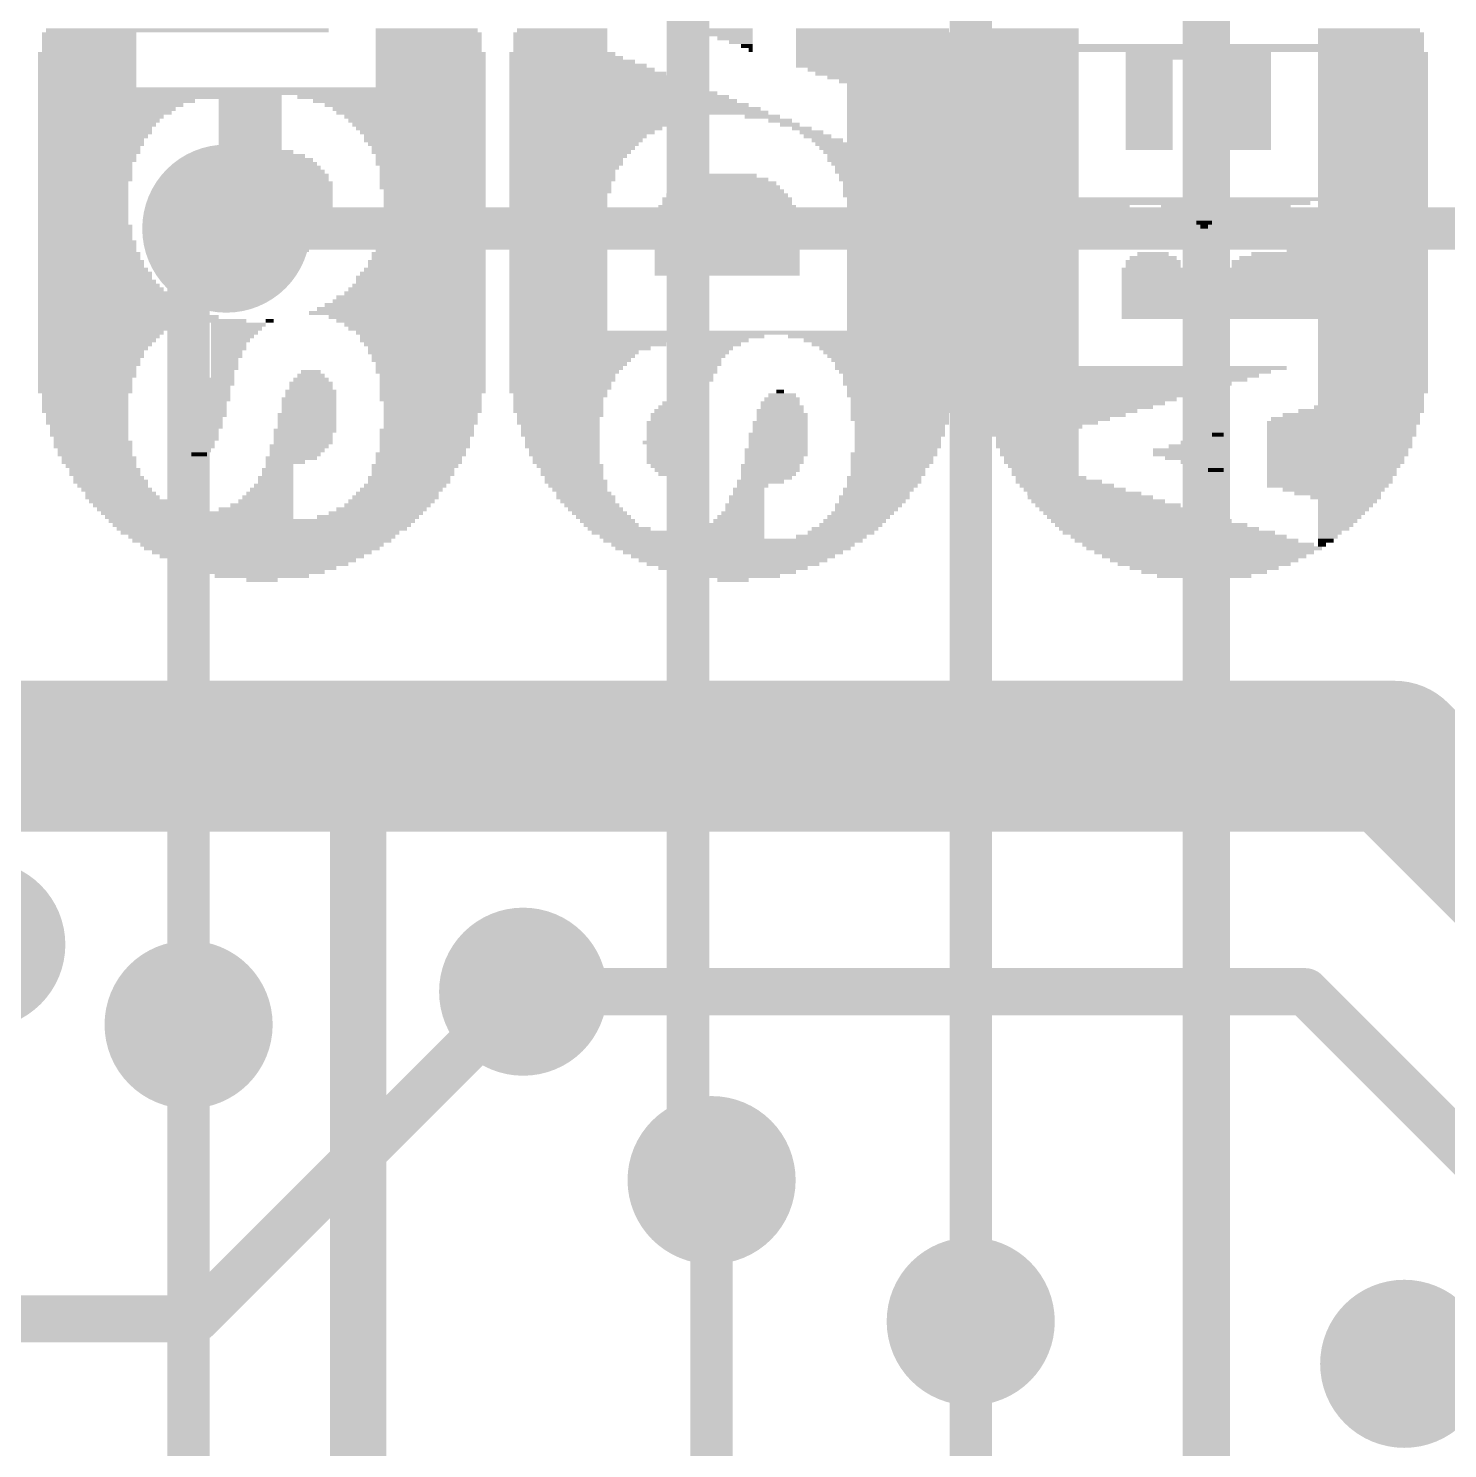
# Model space of a CAD drawing. Extents: x -17.8 to 79, y -18.3 to 67.8.
# Drawn here: x 17.53 to 25.18, y 39.57 to 47.23 of the extents above; entities that cross this region are included whole.
import ezdxf

# ---------------------------------------------------------------- set-up
doc = ezdxf.new("R2010")
doc.units = 0
for name, color, linetype in [('1', 12, 'CONTINUOUS'), ('16', 5, 'CONTINUOUS'), ('18', 3, 'CONTINUOUS'), ('200', 4, 'CONTINUOUS')]:
    doc.layers.add(name, color=color, linetype=linetype)

# ---------------------------------------------------------------- blocks, each defined once
blk = doc.blocks.new('RECT')
blk.add_solid([(-0.5, -0.5), (0.5, -0.5), (-0.5, 0.5), (0.5, 0.5)])
blk = doc.blocks.new('ROUNDV')
at = {"const_width": 0.5}
blk.add_lwpolyline([(0, -0.25, 1), (0, 0.25, 1), (0, -0.25)], format="xyb", dxfattribs=at)

msp = doc.modelspace()

# ---------------------------------------------------------------- linework, layer by layer
at = {"layer": '1'}
for points, const_width in [([(23.876, 39.116), (23.876, 50.8)], 0.254), ([(22.606, 40.259), (22.606, 48.006)], 0.2286), ([(21.082, 41.148), (21.082, 47.498)], 0.2286), ([(18.3896, 45.9486), (18.5928, 46.1518)], 0.2286), ([(18.3896, 41.8592), (18.3896, 45.9486)], 0.2286), ([(20.193, 42.037), (18.429, 40.273)], 0.254), ([(21.209, 41.021), (21.082, 41.148)], 0.2286), ([(18.429, 40.273), (13.053, 40.273)], 0.254)]:
    msp.add_lwpolyline(points, dxfattribs=dict(at, const_width=const_width))
for points, const_width in [([(18.6332, 46.1114, 1), (18.5524, 46.1922)], 0.1143), ([(18.4468, 45.9486, 1), (18.3325, 45.9486)], 0.1143), ([(18.3492, 45.989, 1), (18.43, 45.9082)], 0.1143), ([(20.2379, 41.9921, 1), (20.1481, 42.0819)], 0.127), ([(18.3325, 41.8592, 1), (18.4468, 41.8592)], 0.1143), ([(21.1224, 41.1884, 1), (21.0416, 41.1076)], 0.1143), ([(21.0249, 41.148, 1), (21.1392, 41.148)], 0.1143), ([(21.1686, 40.9806, 1), (21.2494, 41.0614)], 0.1143), ([(18.3841, 40.3179, 1), (18.4739, 40.2281)], 0.127), ([(18.429, 40.2095, 1), (18.429, 40.3365)], 0.127), ([(22.5489, 40.259, 1), (22.6632, 40.259)], 0.1143)]:
    msp.add_lwpolyline(points, format="xyb", dxfattribs=dict(at, const_width=const_width))
at = {"layer": '16'}
for points, const_width in [([(18.5928, 46.209, 1), (18.5928, 46.0947)], 0.1143), ([(17.272, 43.1038, 1), (17.272, 43.5102)], 0.4064), ([(19.558, 43.5102, 1), (19.558, 43.1038)], 0.4064), ([(19.558, 43.1038, 1), (19.558, 43.5102)], 0.4064), ([(25.0357, 43.4507, 1), (24.7483, 43.1633)], 0.4064), ([(24.892, 43.1038, 1), (24.892, 43.5102)], 0.4064), ([(19.6119, 43.2531, 1), (19.5041, 43.3609)], 0.1524), ([(19.3802, 43.053, 1), (19.2278, 43.053)], 0.1524), ([(19.2501, 43.1069, 1), (19.3579, 42.9991)], 0.1524), ([(20.193, 42.1005, 1), (20.193, 41.9735)], 0.127), ([(24.4543, 42.0819, 1), (24.3645, 41.9921)], 0.127), ([(24.4094, 41.9735, 1), (24.4094, 42.1005)], 0.127), ([(18.4468, 41.8592, 1), (18.3325, 41.8592)], 0.1143), ([(21.2661, 41.021, 1), (21.1518, 41.021)], 0.1143), ([(22.6632, 40.259, 1), (22.5489, 40.259)], 0.1143)]:
    msp.add_lwpolyline(points, format="xyb", dxfattribs=dict(at, const_width=const_width))
for points, const_width in [([(18.5928, 46.1518), (26.6192, 46.1518)], 0.2286), ([(17.272, 43.307), (14.351, 43.307)], 0.8128), ([(19.558, 43.307), (17.272, 43.307)], 0.8128), ([(24.892, 43.307), (19.558, 43.307)], 0.8128), ([(30.734, 37.465), (24.892, 43.307)], 0.8128), ([(19.304, 43.053), (19.558, 43.307)], 0.3048), ([(19.304, 35.433), (19.304, 43.053)], 0.3048), ([(24.4094, 42.037), (20.193, 42.037)], 0.254), ([(26.2636, 40.1828), (24.4094, 42.037)], 0.254), ([(18.3896, 36.068), (18.3896, 41.8592)], 0.2286), ([(21.209, 33.147), (21.209, 41.021)], 0.2286), ([(22.606, 34.036), (22.606, 40.259)], 0.2286)]:
    msp.add_lwpolyline(points, dxfattribs=dict(at, const_width=const_width))

# ---------------------------------------------------------------- block references
at = {"layer": '18', "xscale": 0.9064, "yscale": 0.9064}
for p in [(18.5928, 46.1518), (18.5928, 46.1518), (17.272, 42.291), (17.272, 42.291), (20.193, 42.037), (20.193, 42.037), (18.3896, 41.8592), (18.3896, 41.8592), (21.209, 41.021), (21.209, 41.021), (22.606, 40.259), (22.606, 40.259), (24.9428, 40.0304), (24.9428, 40.0304)]:
    msp.add_blockref('ROUNDV', p, dxfattribs=at)
at = {"layer": '200', "yscale": 0.0212}
for p, xscale in [((17.8534, 47.1998), 0.508), ((17.8534, 47.1786), 0.508), ((18.3825, 47.2209), 1.5239), ((19.6736, 47.2209), 0.5503), ((19.6842, 47.1998), 0.5715), ((19.6842, 47.1786), 0.5715), ((20.3933, 47.1998), 0.508), ((20.3933, 47.1786), 0.508), ((20.4039, 47.2209), 0.4868), ((21.2717, 47.2209), 0.3175), ((21.3034, 47.1998), 0.254), ((21.3351, 47.1786), 0.1905), ((22.0865, 47.1998), 0.8466), ((22.0865, 47.1786), 0.8466), ((22.076, 47.2209), 0.8255), ((22.9332, 47.1998), 0.508), ((22.9332, 47.1786), 0.508), ((22.9437, 47.2209), 0.4868), ((24.7534, 47.2209), 0.5503), ((24.764, 47.1998), 0.5715), ((24.764, 47.1786), 0.5715), ((17.8428, 47.0939), 0.5291), ((17.8534, 47.1574), 0.508), ((17.8534, 47.1363), 0.508), ((17.8534, 47.1151), 0.508), ((19.6842, 47.1574), 0.5715), ((19.6842, 47.1363), 0.5715), ((19.6842, 47.1151), 0.5715), ((19.6948, 47.0939), 0.5926), ((20.4038, 47.0939), 0.5715), ((20.3933, 47.1574), 0.508), ((20.3933, 47.1363), 0.508), ((20.3933, 47.1151), 0.508), ((21.3669, 47.1574), 0.127), ((21.3986, 47.1363), 0.0635), ((21.4198, 47.1151), 0.0212), ((22.0865, 47.1574), 0.8466), ((22.0865, 47.1363), 0.8466), ((22.0865, 47.1151), 0.8466), ((22.0971, 47.0939), 0.8678), ((22.9226, 47.0939), 0.5291), ((22.9332, 47.1574), 0.508), ((23.8645, 47.1363), 2.3706), ((23.8645, 47.1151), 2.3706), ((23.8327, 47.0939), 0.7831), ((24.764, 47.1574), 0.5715), ((24.7746, 47.0939), 0.5926), ((17.8428, 47.0728), 0.5291), ((17.8428, 47.0516), 0.5291), ((17.8428, 47.0305), 0.5291), ((19.6948, 47.0728), 0.5926), ((19.6948, 47.0516), 0.5926), ((19.6948, 47.0305), 0.5926), ((20.425, 47.0728), 0.6138), ((20.4568, 47.0516), 0.6773), ((20.4885, 47.0305), 0.7408), ((22.0971, 47.0728), 0.8678), ((22.0971, 47.0516), 0.8678), ((22.0971, 47.0305), 0.8678), ((22.9226, 47.0728), 0.5291), ((22.9226, 47.0516), 0.5291), ((22.9226, 47.0305), 0.5291), ((23.5681, 47.0516), 0.254), ((23.5681, 47.0305), 0.254), ((23.8327, 47.0728), 0.7831), ((24.0761, 47.0516), 0.2963), ((24.0761, 47.0305), 0.2963), ((24.7746, 47.0728), 0.5926), ((24.7746, 47.0516), 0.5926), ((24.7746, 47.0305), 0.5926), ((17.8428, 47.0093), 0.5291), ((17.8428, 46.9881), 0.5291), ((17.8428, 46.967), 0.5291), ((17.8428, 46.9458), 0.5291), ((19.6948, 47.0093), 0.5926), ((19.6948, 46.9881), 0.5926), ((19.6948, 46.967), 0.5926), ((19.6948, 46.9458), 0.5926), ((20.5097, 47.0093), 0.7831), ((20.5414, 46.9881), 0.8466), ((20.5626, 46.967), 0.889), ((20.5943, 46.9458), 0.9525), ((22.1289, 47.0093), 0.8043), ((22.15, 46.9881), 0.762), ((22.1818, 46.967), 0.6985), ((22.2135, 46.9458), 0.635), ((22.9226, 47.0093), 0.5291), ((22.9226, 46.9881), 0.5291), ((22.9226, 46.967), 0.5291), ((22.9226, 46.9458), 0.5291), ((23.5681, 47.0093), 0.254), ((23.5681, 46.9881), 0.254), ((23.5681, 46.967), 0.254), ((23.5681, 46.9458), 0.254), ((24.0761, 47.0093), 0.2963), ((24.0761, 46.9881), 0.2963), ((24.0761, 46.967), 0.2963), ((24.0761, 46.9458), 0.2963), ((24.7746, 47.0093), 0.5926), ((24.7746, 46.9881), 0.5926), ((24.7746, 46.967), 0.5926), ((24.7746, 46.9458), 0.5926), ((17.8428, 46.9246), 0.5291), ((18.7847, 46.9035), 2.4129), ((18.7847, 46.8823), 2.4129), ((18.2344, 46.8611), 1.3123), ((19.4831, 46.8611), 1.016), ((19.6948, 46.9246), 0.5926), ((20.6261, 46.9246), 1.016), ((20.6473, 46.9035), 1.0583), ((20.679, 46.8823), 1.1218), ((20.7108, 46.8611), 1.1853), ((22.2347, 46.9246), 0.5926), ((22.2347, 46.9035), 0.5926), ((22.2347, 46.8823), 0.5926), ((22.2347, 46.8611), 0.5926), ((22.9226, 46.9246), 0.5291), ((22.9226, 46.9035), 0.5291), ((22.9226, 46.8823), 0.5291), ((22.9226, 46.8611), 0.5291), ((23.5681, 46.9246), 0.254), ((23.5681, 46.9035), 0.254), ((23.5681, 46.8823), 0.254), ((23.5681, 46.8611), 0.254), ((24.0761, 46.9246), 0.2963), ((24.0761, 46.9035), 0.2963), ((24.0761, 46.8823), 0.2963), ((24.0761, 46.8611), 0.2963), ((24.7746, 46.9246), 0.5926), ((24.7746, 46.9035), 0.5926), ((24.7746, 46.8823), 0.5926), ((24.7746, 46.8611), 0.5926), ((18.0015, 46.84), 0.8466), ((17.9486, 46.7976), 0.7408), ((17.9698, 46.8188), 0.7831), ((18.7212, 46.84), 0.3387), ((18.7212, 46.8188), 0.3387), ((18.7212, 46.7976), 0.3387), ((19.5255, 46.84), 0.9313), ((19.5572, 46.8188), 0.8678), ((19.5784, 46.7976), 0.8255), ((20.7319, 46.84), 1.2276), ((20.7637, 46.8188), 1.2911), ((20.7954, 46.7976), 1.3546), ((22.2347, 46.84), 0.5926), ((22.2347, 46.8188), 0.5926), ((22.2347, 46.7976), 0.5926), ((22.9226, 46.84), 0.5291), ((22.9226, 46.8188), 0.5291), ((22.9226, 46.7976), 0.5291), ((23.5681, 46.84), 0.254), ((23.5681, 46.8188), 0.254), ((23.5681, 46.7976), 0.254), ((24.0761, 46.84), 0.2963), ((24.0761, 46.8188), 0.2963), ((24.0761, 46.7976), 0.2963), ((24.7746, 46.84), 0.5926), ((24.7746, 46.8188), 0.5926), ((24.7746, 46.7976), 0.5926), ((17.938, 46.7765), 0.7196), ((17.9169, 46.7553), 0.6773), ((17.8957, 46.713), 0.635), ((17.9063, 46.7341), 0.6561), ((18.7212, 46.7765), 0.3387), ((18.7212, 46.7553), 0.3387), ((18.7212, 46.7341), 0.3387), ((18.7212, 46.713), 0.3387), ((19.589, 46.7765), 0.8043), ((19.6101, 46.7553), 0.762), ((19.6207, 46.7341), 0.7408), ((19.6313, 46.713), 0.7196), ((20.8166, 46.7765), 1.3969), ((20.6473, 46.7553), 1.0583), ((20.5838, 46.7341), 0.9313), ((20.552, 46.713), 0.8678), ((21.4833, 46.7553), 0.1905), ((21.5786, 46.7341), 0.127), ((21.6315, 46.713), 0.1058), ((22.2347, 46.7765), 0.5926), ((22.2347, 46.7553), 0.5926), ((22.2347, 46.7341), 0.5926), ((22.2347, 46.713), 0.5926), ((22.9226, 46.7765), 0.5291), ((22.9226, 46.7553), 0.5291), ((22.9226, 46.7341), 0.5291), ((22.9226, 46.713), 0.5291), ((23.5681, 46.7765), 0.254), ((23.5681, 46.7553), 0.254), ((23.5681, 46.7341), 0.254), ((23.5681, 46.713), 0.254), ((24.0761, 46.7765), 0.2963), ((24.0761, 46.7553), 0.2963), ((24.0761, 46.7341), 0.2963), ((24.0761, 46.713), 0.2963), ((24.7746, 46.7765), 0.5926), ((24.7746, 46.7553), 0.5926), ((24.7746, 46.7341), 0.5926), ((24.7746, 46.713), 0.5926), ((17.8851, 46.6918), 0.6138), ((17.8851, 46.6706), 0.6138), ((17.8745, 46.6495), 0.5926), ((18.7212, 46.6918), 0.3387), ((18.7212, 46.6706), 0.3387), ((18.7212, 46.6495), 0.3387), ((19.6419, 46.6918), 0.6985), ((19.6525, 46.6706), 0.6773), ((19.663, 46.6495), 0.6561), ((20.5308, 46.6918), 0.8255), ((20.5097, 46.6706), 0.7831), ((20.4885, 46.6495), 0.7408), ((21.695, 46.6918), 0.1058), ((21.7479, 46.6706), 0.127), ((21.7796, 46.6495), 0.1482), ((22.2347, 46.6918), 0.5926), ((22.2347, 46.6706), 0.5926), ((22.2347, 46.6495), 0.5926), ((22.9226, 46.6918), 0.5291), ((22.9226, 46.6706), 0.5291), ((22.9226, 46.6495), 0.5291), ((23.5681, 46.6918), 0.254), ((23.5681, 46.6706), 0.254), ((23.5681, 46.6495), 0.254), ((24.0761, 46.6918), 0.2963), ((24.0761, 46.6706), 0.2963), ((24.0761, 46.6495), 0.2963), ((24.7746, 46.6918), 0.5926), ((24.7746, 46.6706), 0.5926), ((24.7746, 46.6495), 0.5926), ((17.864, 46.6283), 0.5715), ((17.864, 46.6071), 0.5715), ((17.8534, 46.586), 0.5503), ((17.8534, 46.5648), 0.5503), ((18.7212, 46.6283), 0.3387), ((18.7212, 46.6071), 0.3387), ((18.7212, 46.586), 0.3387), ((18.7529, 46.5648), 0.4021), ((19.663, 46.6283), 0.6561), ((19.6736, 46.6071), 0.635), ((19.6842, 46.586), 0.6138), ((19.6842, 46.5648), 0.6138), ((20.4779, 46.6283), 0.7196), ((20.4673, 46.6071), 0.6985), ((20.4568, 46.586), 0.6773), ((20.4462, 46.5648), 0.6561), ((21.8325, 46.6283), 0.1693), ((22.15, 46.6071), 0.762), ((22.1606, 46.586), 0.7408), ((22.1712, 46.5648), 0.7196), ((22.2347, 46.6283), 0.5926), ((22.9226, 46.6283), 0.5291), ((22.9226, 46.6071), 0.5291), ((22.9226, 46.586), 0.5291), ((22.9226, 46.5648), 0.5291), ((23.5681, 46.6283), 0.254), ((23.5681, 46.6071), 0.254), ((23.5681, 46.586), 0.254), ((24.0761, 46.6283), 0.2963), ((24.0761, 46.6071), 0.2963), ((24.0761, 46.586), 0.2963), ((24.7746, 46.6283), 0.5926), ((24.7746, 46.6071), 0.5926), ((24.7746, 46.586), 0.5926), ((24.7746, 46.5648), 0.5926), ((17.8322, 46.5013), 0.508), ((17.8322, 46.4801), 0.508), ((17.8428, 46.5436), 0.5291), ((17.8428, 46.5225), 0.5291), ((18.7529, 46.4801), 0.6985), ((18.7529, 46.5013), 0.6561), ((18.7529, 46.5225), 0.6138), ((18.7529, 46.5436), 0.5291), ((19.6948, 46.5436), 0.5926), ((19.6948, 46.5225), 0.5926), ((19.6948, 46.5013), 0.5926), ((19.7054, 46.4801), 0.5715), ((20.4356, 46.5436), 0.635), ((20.425, 46.5225), 0.6138), ((20.425, 46.5013), 0.6138), ((20.4144, 46.4801), 0.5926), ((22.1818, 46.5436), 0.6985), ((22.1818, 46.5225), 0.6985), ((22.1924, 46.5013), 0.6773), ((22.2029, 46.4801), 0.6561), ((22.9226, 46.5436), 0.5291), ((22.9226, 46.5225), 0.5291), ((22.9226, 46.5013), 0.5291), ((22.9226, 46.4801), 0.5291), ((24.7746, 46.5436), 0.5926), ((24.7746, 46.5225), 0.5926), ((24.7746, 46.5013), 0.5926), ((24.7746, 46.4801), 0.5926), ((17.8322, 46.459), 0.508), ((17.8322, 46.4378), 0.508), ((17.8322, 46.4166), 0.508), ((18.7529, 46.4378), 0.7831), ((18.7529, 46.4166), 0.7831), ((18.7529, 46.459), 0.7408), ((19.7054, 46.459), 0.5715), ((19.7054, 46.4378), 0.5715), ((19.7054, 46.4166), 0.5715), ((20.4038, 46.459), 0.5715), ((20.4038, 46.4378), 0.5715), ((20.4038, 46.4166), 0.5715), ((21.3034, 46.4166), 0.4233), ((21.3034, 46.4378), 0.2963), ((22.2029, 46.459), 0.6561), ((22.2135, 46.4378), 0.635), ((22.2135, 46.4166), 0.635), ((22.9226, 46.459), 0.5291), ((22.9226, 46.4378), 0.5291), ((22.9226, 46.4166), 0.5291), ((24.7746, 46.459), 0.5926), ((24.7746, 46.4378), 0.5926), ((24.7746, 46.4166), 0.5926), ((17.8216, 46.3955), 0.4868), ((17.8216, 46.3743), 0.4868), ((17.8216, 46.3531), 0.4868), ((17.8216, 46.332), 0.4868), ((18.7423, 46.332), 0.8466), ((18.7529, 46.3955), 0.8255), ((18.7529, 46.3743), 0.8255), ((18.7529, 46.3531), 0.8255), ((19.7054, 46.3955), 0.5715), ((19.7054, 46.3743), 0.5715), ((19.716, 46.3531), 0.5503), ((19.716, 46.332), 0.5503), ((20.3933, 46.3955), 0.5503), ((20.3933, 46.3743), 0.5503), ((20.3933, 46.3531), 0.5503), ((20.3827, 46.332), 0.5292), ((21.2928, 46.332), 0.6561), ((21.2928, 46.3531), 0.6138), ((21.2928, 46.3743), 0.5715), ((21.3034, 46.3955), 0.508), ((22.2241, 46.3955), 0.6138), ((22.2241, 46.3743), 0.6138), ((22.2241, 46.3531), 0.6138), ((22.2241, 46.332), 0.6138), ((22.9226, 46.3955), 0.5291), ((22.9226, 46.3743), 0.5291), ((22.9226, 46.3531), 0.5291), ((22.9226, 46.332), 0.5291), ((24.7746, 46.3955), 0.5926), ((24.7746, 46.3743), 0.5926), ((24.7746, 46.3531), 0.5926), ((24.7746, 46.332), 0.5926), ((17.8216, 46.3108), 0.4868), ((17.8216, 46.2896), 0.4868), ((17.8216, 46.2685), 0.4868), ((17.8216, 46.2473), 0.4868), ((18.7423, 46.3108), 0.8466), ((18.7423, 46.2896), 0.8466), ((18.7423, 46.2685), 0.8466), ((18.7529, 46.2473), 0.8255), ((19.716, 46.3108), 0.5503), ((19.716, 46.2896), 0.5503), ((19.716, 46.2685), 0.5503), ((19.716, 46.2473), 0.5503), ((20.3827, 46.3108), 0.5292), ((20.3827, 46.2896), 0.5292), ((20.3827, 46.2685), 0.5292), ((20.3827, 46.2473), 0.5292), ((21.2928, 46.2685), 0.7408), ((21.2928, 46.2473), 0.7408), ((21.2928, 46.3108), 0.6985), ((21.2928, 46.2896), 0.6985), ((22.2347, 46.3108), 0.5926), ((22.2347, 46.2896), 0.5926), ((22.2347, 46.2685), 0.5926), ((22.2347, 46.2473), 0.5926), ((23.8645, 46.3108), 2.4129), ((23.547, 46.2896), 1.7779), ((23.0602, 46.2685), 0.8043), ((23.0178, 46.2473), 0.7196), ((23.9809, 46.2685), 0.6985), ((23.8856, 46.2473), 0.3387), ((24.7746, 46.2896), 0.5926), ((24.7746, 46.2685), 0.5926), ((24.7746, 46.2473), 0.5926), ((17.8216, 46.2262), 0.4868), ((17.8216, 46.205), 0.4868), ((17.8216, 46.1838), 0.4868), ((18.7529, 46.2262), 0.8255), ((18.7529, 46.205), 0.8255), ((18.7529, 46.1838), 0.8255), ((19.7054, 46.205), 0.5715), ((19.7054, 46.1838), 0.5715), ((19.716, 46.2262), 0.5503), ((20.3827, 46.2262), 0.5292), ((20.3827, 46.205), 0.5292), ((20.3827, 46.1838), 0.5292), ((21.2928, 46.205), 0.7831), ((21.2928, 46.1838), 0.7831), ((21.2928, 46.2262), 0.7408), ((22.2347, 46.2262), 0.5926), ((22.2347, 46.205), 0.5926), ((22.2347, 46.1838), 0.5926), ((22.9967, 46.2262), 0.6773), ((22.9755, 46.205), 0.635), ((22.9649, 46.1838), 0.6138), ((23.8645, 46.2262), 0.2117), ((23.8645, 46.205), 0.127), ((23.8645, 46.1838), 0.0847), ((24.7746, 46.2262), 0.5926), ((24.7746, 46.205), 0.5926), ((24.7746, 46.1838), 0.5926), ((17.8322, 46.1627), 0.508), ((17.8322, 46.1415), 0.508), ((17.8322, 46.1203), 0.508), ((17.8322, 46.0992), 0.508), ((18.7529, 46.1627), 0.7831), ((18.7529, 46.1415), 0.7831), ((18.7529, 46.1203), 0.7408), ((18.7423, 46.0992), 0.7196), ((19.7054, 46.1627), 0.5715), ((19.7054, 46.1415), 0.5715), ((19.7054, 46.1203), 0.5715), ((19.7054, 46.0992), 0.5715), ((20.3827, 46.1627), 0.5292), ((20.3827, 46.1415), 0.5292), ((20.3827, 46.1203), 0.5292), ((20.3827, 46.0992), 0.5292), ((21.2928, 46.1627), 0.7831), ((21.2928, 46.1415), 0.7831), ((21.2928, 46.1203), 0.7831), ((21.2928, 46.0992), 0.7831), ((22.2347, 46.1627), 0.5926), ((22.2347, 46.1415), 0.5926), ((22.2347, 46.1203), 0.5926), ((22.2347, 46.0992), 0.5926), ((22.9543, 46.1627), 0.5926), ((22.9438, 46.1415), 0.5715), ((22.9332, 46.1203), 0.5503), ((22.9332, 46.0992), 0.5503), ((23.8645, 46.1627), 0.0423), ((24.7746, 46.1627), 0.5926), ((24.7746, 46.1415), 0.5926), ((24.7746, 46.1203), 0.5926), ((24.7746, 46.0992), 0.5926), ((17.8428, 46.078), 0.5291), ((17.8428, 46.0568), 0.5291), ((17.8428, 46.0357), 0.5291), ((18.7423, 46.078), 0.6773), ((18.7423, 46.0568), 0.635), ((18.7529, 46.0357), 0.5715), ((19.6948, 46.078), 0.5926), ((19.6948, 46.0568), 0.5926), ((19.6948, 46.0357), 0.5926), ((20.3827, 46.078), 0.5292), ((20.3827, 46.0568), 0.5292), ((20.3827, 46.0357), 0.5292), ((21.2928, 46.078), 0.7831), ((21.2928, 46.0568), 0.7831), ((21.2928, 46.0357), 0.7831), ((22.2347, 46.078), 0.5926), ((22.2347, 46.0568), 0.5926), ((22.2347, 46.0357), 0.5926), ((22.9226, 46.078), 0.5291), ((22.9226, 46.0568), 0.5291), ((22.9226, 46.0357), 0.5291), ((24.6899, 46.0357), 0.762), ((24.7746, 46.078), 0.5926), ((24.7746, 46.0568), 0.5926), ((17.8534, 46.0145), 0.5503), ((17.8534, 45.9933), 0.5503), ((17.864, 45.9722), 0.5715), ((17.864, 45.951), 0.5715), ((18.7423, 46.0145), 0.508), ((18.7529, 45.9933), 0.4021), ((18.7529, 45.9722), 0.2752), ((19.6736, 45.9722), 0.635), ((19.6736, 45.951), 0.635), ((19.6842, 46.0145), 0.6138), ((19.6842, 45.9933), 0.6138), ((20.3827, 46.0145), 0.5292), ((20.3827, 45.9933), 0.5292), ((20.3827, 45.9722), 0.5292), ((20.3827, 45.951), 0.5292), ((21.2928, 46.0145), 0.7831), ((21.2928, 45.9933), 0.7831), ((21.2928, 45.9722), 0.7831), ((21.2928, 45.951), 0.7831), ((22.2347, 46.0145), 0.5926), ((22.2347, 45.9933), 0.5926), ((22.2347, 45.9722), 0.5926), ((22.2347, 45.951), 0.5926), ((22.9226, 46.0145), 0.5291), ((22.9226, 45.9933), 0.5291), ((22.9226, 45.9722), 0.5291), ((22.9226, 45.951), 0.5291), ((23.5893, 45.9722), 0.2963), ((23.5893, 45.951), 0.2963), ((23.5893, 45.9933), 0.254), ((23.5893, 46.0145), 0.1693), ((24.5418, 45.9722), 1.0583), ((24.5418, 45.951), 1.0583), ((24.5629, 45.9933), 1.016), ((24.5947, 46.0145), 0.9525), ((17.8745, 45.9298), 0.5926), ((17.8851, 45.9087), 0.6138), ((17.8851, 45.8875), 0.6138), ((17.8957, 45.8663), 0.635), ((19.6419, 45.8875), 0.6985), ((19.6419, 45.8663), 0.6985), ((19.6525, 45.9087), 0.6773), ((19.663, 45.9298), 0.6561), ((20.3827, 45.9298), 0.5292), ((20.3827, 45.9087), 0.5292), ((20.3827, 45.8875), 0.5292), ((20.3827, 45.8663), 0.5292), ((21.2928, 45.9298), 0.7831), ((21.2928, 45.9087), 0.7831), ((22.2347, 45.9298), 0.5926), ((22.2347, 45.9087), 0.5926), ((22.2347, 45.8875), 0.5926), ((22.2347, 45.8663), 0.5926), ((22.9226, 45.9298), 0.5291), ((22.9226, 45.9087), 0.5291), ((22.9226, 45.8875), 0.5291), ((22.9226, 45.8663), 0.5291), ((23.5893, 45.9298), 0.3387), ((23.5893, 45.9087), 0.3387), ((23.5893, 45.8875), 0.3387), ((23.5893, 45.8663), 0.3387), ((24.5312, 45.9298), 1.0795), ((24.5312, 45.9087), 1.0795), ((24.5312, 45.8875), 1.0795), ((24.5312, 45.8663), 1.0795), ((17.9169, 45.824), 0.6773), ((17.9275, 45.8028), 0.6985), ((17.9063, 45.8452), 0.6561), ((19.6101, 45.8028), 0.762), ((19.6207, 45.824), 0.7408), ((19.6313, 45.8452), 0.7196), ((20.3827, 45.8452), 0.5292), ((20.3827, 45.824), 0.5292), ((20.3827, 45.8028), 0.5292), ((22.2347, 45.8452), 0.5926), ((22.2347, 45.824), 0.5926), ((22.2347, 45.8028), 0.5926), ((22.9226, 45.8452), 0.5291), ((22.9226, 45.824), 0.5291), ((22.9226, 45.8028), 0.5291), ((23.5893, 45.8452), 0.3387), ((23.5893, 45.824), 0.3387), ((23.5893, 45.8028), 0.3387), ((24.5312, 45.8452), 1.0795), ((24.5312, 45.824), 1.0795), ((24.5312, 45.8028), 1.0795), ((17.9486, 45.7817), 0.7408), ((17.9592, 45.7605), 0.762), ((18.0015, 45.7182), 0.8466), ((17.9804, 45.7393), 0.8043), ((19.5361, 45.7182), 0.9101), ((19.5572, 45.7393), 0.8678), ((19.5784, 45.7605), 0.8255), ((19.589, 45.7817), 0.8043), ((20.3827, 45.7817), 0.5292), ((20.3827, 45.7605), 0.5292), ((20.3827, 45.7393), 0.5292), ((20.3827, 45.7182), 0.5292), ((22.2347, 45.7817), 0.5926), ((22.2347, 45.7605), 0.5926), ((22.2347, 45.7393), 0.5926), ((22.2347, 45.7182), 0.5926), ((22.9226, 45.7817), 0.5291), ((22.9226, 45.7605), 0.5291), ((22.9226, 45.7393), 0.5291), ((22.9226, 45.7182), 0.5291), ((23.5893, 45.7817), 0.3387), ((23.5893, 45.7605), 0.3387), ((23.5893, 45.7393), 0.3387), ((23.5893, 45.7182), 0.3387), ((24.5312, 45.7817), 1.0795), ((24.5312, 45.7605), 1.0795), ((24.5312, 45.7393), 1.0795), ((24.5312, 45.7182), 1.0795), ((18.0227, 45.697), 0.889), ((18.065, 45.6758), 0.9736), ((18.1391, 45.6547), 1.1218), ((17.9698, 45.6335), 0.7831), ((18.6577, 45.6335), 0.2963), ((18.827, 45.6547), 0.0423), ((19.5149, 45.697), 0.9525), ((19.5678, 45.6758), 0.8466), ((19.589, 45.6547), 0.8043), ((19.6101, 45.6335), 0.762), ((20.3827, 45.697), 0.5292), ((20.3827, 45.6758), 0.5292), ((20.3827, 45.6547), 0.5292), ((20.3827, 45.6335), 0.5292), ((22.2347, 45.697), 0.5926), ((22.2347, 45.6758), 0.5926), ((22.2347, 45.6547), 0.5926), ((22.2347, 45.6335), 0.5926), ((22.9226, 45.697), 0.5291), ((22.9226, 45.6758), 0.5291), ((22.9226, 45.6547), 0.5291), ((22.9226, 45.6335), 0.5291), ((23.5893, 45.697), 0.3387), ((23.5893, 45.6758), 0.3387), ((24.5312, 45.697), 1.0795), ((24.5312, 45.6758), 1.0795), ((24.7746, 45.6547), 0.5926), ((24.7746, 45.6335), 0.5926), ((17.938, 45.6123), 0.7196), ((17.9169, 45.5912), 0.6773), ((17.9063, 45.57), 0.6561), ((18.6471, 45.6123), 0.2752), ((18.6365, 45.5912), 0.254), ((18.6259, 45.57), 0.2328), ((19.6207, 45.6123), 0.7408), ((19.6419, 45.5912), 0.6985), ((19.6525, 45.57), 0.6773), ((20.3827, 45.6123), 0.5292), ((21.3246, 45.5912), 2.4129), ((20.806, 45.57), 1.3758), ((22.076, 45.57), 0.9101), ((22.2347, 45.6123), 0.5926), ((22.9226, 45.6123), 0.5291), ((22.9226, 45.5912), 0.5291), ((22.9226, 45.57), 0.5291), ((24.7746, 45.6123), 0.5926), ((24.7746, 45.5912), 0.5926), ((24.7746, 45.57), 0.5926), ((17.8957, 45.5488), 0.635), ((17.8851, 45.5277), 0.6138), ((17.8745, 45.5065), 0.5926), ((17.864, 45.4853), 0.5715), ((18.6153, 45.5488), 0.2117), ((18.6048, 45.5277), 0.1905), ((18.6048, 45.5065), 0.1905), ((18.5942, 45.4853), 0.1693), ((19.6525, 45.5488), 0.6773), ((19.663, 45.5277), 0.6561), ((19.6736, 45.5065), 0.635), ((19.6736, 45.4853), 0.635), ((20.7637, 45.5488), 1.2911), ((20.5414, 45.5277), 0.8466), ((20.4991, 45.5065), 0.762), ((20.4673, 45.4853), 0.6985), ((21.187, 45.5065), 0.2752), ((21.1764, 45.4853), 0.254), ((21.2082, 45.5277), 0.3175), ((22.1183, 45.5488), 0.8255), ((22.1394, 45.5277), 0.7831), ((22.1606, 45.5065), 0.7408), ((22.1712, 45.4853), 0.7196), ((22.9226, 45.5488), 0.5291), ((22.9226, 45.5277), 0.5291), ((22.9226, 45.5065), 0.5291), ((22.9226, 45.4853), 0.5291), ((24.7746, 45.5488), 0.5926), ((24.7746, 45.5277), 0.5926), ((24.7746, 45.5065), 0.5926), ((24.7746, 45.4853), 0.5926), ((17.864, 45.4642), 0.5715), ((17.8534, 45.443), 0.5503), ((17.8534, 45.4218), 0.5503), ((18.5836, 45.443), 0.1482), ((18.5836, 45.4218), 0.1482), ((18.5942, 45.4642), 0.1693), ((19.6842, 45.4642), 0.6138), ((19.6842, 45.443), 0.6138), ((19.6948, 45.4218), 0.5926), ((20.4568, 45.4642), 0.6773), ((20.4462, 45.443), 0.6561), ((20.4356, 45.4218), 0.635), ((21.1658, 45.4642), 0.2328), ((21.1552, 45.443), 0.2117), ((21.1552, 45.4218), 0.2117), ((22.1818, 45.4642), 0.6985), ((22.1924, 45.443), 0.6773), ((22.2029, 45.4218), 0.6561), ((22.9226, 45.4642), 0.5291), ((22.9226, 45.443), 0.5291), ((22.9226, 45.4218), 0.5291), ((24.7746, 45.4642), 0.5926), ((24.7746, 45.443), 0.5926), ((24.7746, 45.4218), 0.5926), ((17.8322, 45.3372), 0.508), ((17.8428, 45.4007), 0.5291), ((17.8428, 45.3795), 0.5291), ((17.8428, 45.3584), 0.5291), ((18.5307, 45.3372), 0.2117), ((18.5836, 45.4007), 0.1482), ((18.573, 45.3795), 0.127), ((18.573, 45.3584), 0.127), ((19.0492, 45.3372), 0.1905), ((19.0492, 45.3584), 0.1482), ((19.0492, 45.3795), 0.1058), ((19.6948, 45.4007), 0.5926), ((19.6948, 45.3795), 0.5926), ((19.7054, 45.3584), 0.5715), ((19.7054, 45.3372), 0.5715), ((20.425, 45.4007), 0.6138), ((20.4144, 45.3795), 0.5926), ((20.4038, 45.3584), 0.5715), ((20.4038, 45.3372), 0.5715), ((21.1447, 45.4007), 0.1905), ((21.1447, 45.3795), 0.1905), ((21.1341, 45.3584), 0.1693), ((21.1341, 45.3372), 0.1693), ((22.2029, 45.4007), 0.6561), ((22.2135, 45.3795), 0.635), ((22.2241, 45.3584), 0.6138), ((22.2241, 45.3372), 0.6138), ((23.4411, 45.3795), 1.5663), ((23.4835, 45.4007), 1.6509), ((23.4094, 45.3584), 1.5028), ((23.3777, 45.3372), 1.4393), ((24.7746, 45.4007), 0.5926), ((24.7746, 45.3795), 0.5926), ((24.7746, 45.3584), 0.5926), ((24.7746, 45.3372), 0.5926), ((17.8322, 45.316), 0.508), ((17.8322, 45.2949), 0.508), ((17.8322, 45.2737), 0.508), ((17.8322, 45.2525), 0.4656), ((18.4778, 45.2737), 0.2752), ((18.4778, 45.2525), 0.2752), ((18.4883, 45.2949), 0.254), ((18.5095, 45.316), 0.254), ((19.0492, 45.2737), 0.2752), ((19.0492, 45.2525), 0.2752), ((19.0492, 45.316), 0.2328), ((19.0492, 45.2949), 0.2328), ((19.7054, 45.316), 0.5715), ((19.7054, 45.2949), 0.5715), ((19.7054, 45.2737), 0.5715), ((19.6948, 45.2525), 0.5503), ((20.3933, 45.316), 0.5503), ((20.3933, 45.2949), 0.5503), ((20.3827, 45.2737), 0.5292), ((20.3933, 45.2525), 0.508), ((21.1235, 45.316), 0.1482), ((21.1235, 45.2949), 0.1482), ((21.1235, 45.2737), 0.1482), ((21.1129, 45.2525), 0.127), ((21.5891, 45.2525), 0.1482), ((21.5786, 45.2737), 0.0423), ((22.2241, 45.316), 0.6138), ((22.2241, 45.2525), 0.5715), ((22.2347, 45.2949), 0.5926), ((22.2347, 45.2737), 0.5926), ((23.3353, 45.316), 1.3546), ((23.3036, 45.2949), 1.2911), ((23.2612, 45.2737), 1.2064), ((23.2401, 45.2525), 1.1218), ((24.764, 45.2525), 0.5715), ((24.7746, 45.316), 0.5926), ((24.7746, 45.2949), 0.5926), ((24.7746, 45.2737), 0.5926), ((17.8322, 45.2314), 0.4656), ((17.8322, 45.2102), 0.4656), ((17.8322, 45.189), 0.4656), ((18.4672, 45.2314), 0.2963), ((18.4566, 45.2102), 0.2752), ((18.4566, 45.189), 0.2752), ((19.0387, 45.2314), 0.2963), ((19.0387, 45.2102), 0.2963), ((19.0387, 45.189), 0.2963), ((19.6948, 45.2314), 0.5503), ((19.7054, 45.2102), 0.5291), ((19.7054, 45.189), 0.5291), ((20.3827, 45.2314), 0.4868), ((20.3827, 45.2102), 0.4868), ((20.3827, 45.189), 0.4868), ((21.0494, 45.189), 0.254), ((21.06, 45.2102), 0.2328), ((21.0917, 45.2314), 0.1693), ((21.5891, 45.189), 0.2328), ((21.5786, 45.2102), 0.2117), ((21.5891, 45.2314), 0.1905), ((22.2347, 45.2314), 0.5503), ((22.2347, 45.2102), 0.5503), ((22.2347, 45.189), 0.5503), ((23.1977, 45.2314), 1.0371), ((23.1342, 45.189), 0.9101), ((23.166, 45.2102), 0.9736), ((24.7534, 45.189), 0.5926), ((24.764, 45.2314), 0.5715), ((24.764, 45.2102), 0.5715), ((17.8322, 45.1679), 0.4656), ((17.8428, 45.1467), 0.4445), ((17.8428, 45.1255), 0.4445), ((17.8428, 45.1044), 0.4445), ((18.4354, 45.1255), 0.2752), ((18.4354, 45.1044), 0.2752), ((18.4566, 45.1679), 0.2752), ((18.4566, 45.1467), 0.2752), ((19.0281, 45.1467), 0.3175), ((19.0281, 45.1255), 0.3175), ((19.0281, 45.1044), 0.3175), ((19.0387, 45.1679), 0.2963), ((19.6948, 45.1467), 0.508), ((19.6948, 45.1255), 0.508), ((19.6948, 45.1044), 0.508), ((19.7054, 45.1679), 0.5291), ((20.3827, 45.1679), 0.4868), ((20.3933, 45.1467), 0.4657), ((20.3827, 45.1255), 0.4445), ((20.3827, 45.1044), 0.4445), ((20.9965, 45.1044), 0.2752), ((21.0177, 45.1467), 0.2752), ((21.0177, 45.1255), 0.2752), ((21.0282, 45.1679), 0.254), ((21.5786, 45.1044), 0.2963), ((21.5891, 45.1467), 0.2752), ((21.5891, 45.1255), 0.2752), ((21.5786, 45.1679), 0.254), ((22.2347, 45.1679), 0.5503), ((22.2241, 45.1467), 0.5291), ((22.2241, 45.1255), 0.5291), ((22.2347, 45.1044), 0.508), ((23.0919, 45.1679), 0.8255), ((23.0707, 45.1467), 0.7408), ((23.0284, 45.1255), 0.6561), ((22.9967, 45.1044), 0.5926), ((24.6159, 45.1044), 0.8255), ((24.6264, 45.1255), 0.8043), ((24.6582, 45.1467), 0.7408), ((24.7111, 45.1679), 0.6773), ((17.8534, 45.0832), 0.4233), ((17.8534, 45.062), 0.4233), ((17.8534, 45.0409), 0.4233), ((18.446, 45.0832), 0.254), ((18.4354, 45.062), 0.2328), ((18.4354, 45.0409), 0.2328), ((19.0175, 45.062), 0.3387), ((19.0069, 45.0409), 0.3175), ((19.0281, 45.0832), 0.3175), ((19.6736, 45.062), 0.508), ((19.6736, 45.0409), 0.508), ((19.6842, 45.0832), 0.4868), ((20.3933, 45.0832), 0.4233), ((20.3933, 45.062), 0.4233), ((20.3933, 45.0409), 0.4233), ((20.9965, 45.0832), 0.2752), ((20.9965, 45.062), 0.2752), ((20.9965, 45.0409), 0.2752), ((21.568, 45.0409), 0.3175), ((21.5786, 45.0832), 0.2963), ((21.5786, 45.062), 0.2963), ((22.2241, 45.0832), 0.4868), ((22.2241, 45.062), 0.4868), ((22.2241, 45.0409), 0.4868), ((22.9649, 45.0832), 0.4868), ((22.9543, 45.062), 0.4656), ((22.9543, 45.0409), 0.4656), ((23.9385, 45.0409), 0.0635), ((24.6053, 45.0832), 0.8043), ((24.6053, 45.062), 0.8043), ((24.6053, 45.0409), 0.8043), ((17.8639, 45.0197), 0.4021), ((17.8745, 44.9985), 0.4233), ((17.8745, 44.9774), 0.4233), ((17.8851, 44.9562), 0.4021), ((18.4354, 45.0197), 0.2328), ((18.4354, 44.9985), 0.1905), ((18.446, 44.9774), 0.1693), ((18.446, 44.9562), 0.127), ((18.9857, 44.9774), 0.3175), ((18.9752, 44.9562), 0.2963), ((19.0069, 45.0197), 0.3175), ((19.0069, 44.9985), 0.3175), ((19.663, 45.0197), 0.4868), ((19.663, 44.9985), 0.4868), ((19.663, 44.9774), 0.4868), ((19.6525, 44.9562), 0.4657), ((20.4039, 45.0197), 0.4022), ((20.4039, 44.9985), 0.4022), ((20.4039, 44.9774), 0.4022), ((20.4144, 44.9562), 0.381), ((20.9753, 44.9985), 0.2752), ((20.9859, 45.0197), 0.254), ((20.9859, 44.9774), 0.254), ((20.9859, 44.9562), 0.254), ((21.5574, 44.9562), 0.3387), ((21.568, 45.0197), 0.3175), ((21.568, 44.9985), 0.3175), ((21.568, 44.9774), 0.3175), ((22.2135, 45.0197), 0.4656), ((22.2135, 44.9985), 0.4656), ((22.2135, 44.9774), 0.4656), ((22.2029, 44.9562), 0.4445), ((22.9649, 45.0197), 0.4445), ((22.9649, 44.9985), 0.4445), ((22.9649, 44.9774), 0.4445), ((22.9755, 44.9562), 0.4233), ((23.7798, 44.9562), 0.381), ((23.8221, 44.9774), 0.2963), ((23.8539, 44.9985), 0.2328), ((23.8962, 45.0197), 0.1482), ((24.5841, 44.9562), 0.762), ((24.5947, 45.0197), 0.7831), ((24.5947, 44.9985), 0.7831), ((24.5947, 44.9774), 0.7831), ((17.8851, 44.935), 0.4021), ((17.9063, 44.9139), 0.4021), ((17.9063, 44.8927), 0.4021), ((17.9169, 44.8715), 0.381), ((18.446, 44.935), 0.0847), ((18.9434, 44.9139), 0.2752), ((18.9117, 44.8927), 0.2117), ((18.8799, 44.8715), 0.1482), ((18.9646, 44.935), 0.2752), ((19.6101, 44.8715), 0.4656), ((19.6419, 44.935), 0.4868), ((19.6313, 44.9139), 0.4656), ((19.6313, 44.8927), 0.4656), ((20.4144, 44.935), 0.381), ((20.425, 44.9139), 0.3598), ((20.425, 44.8927), 0.3598), ((20.4462, 44.8715), 0.3598), ((20.9753, 44.935), 0.2328), ((20.9753, 44.9139), 0.2328), ((20.9753, 44.8927), 0.2328), ((20.9753, 44.8715), 0.1905), ((21.5256, 44.8715), 0.3175), ((21.5574, 44.935), 0.3387), ((21.5468, 44.9139), 0.3175), ((21.5468, 44.8927), 0.3175), ((22.1924, 44.935), 0.4656), ((22.1818, 44.9139), 0.4445), ((22.1818, 44.8927), 0.4445), ((22.1712, 44.8715), 0.4233), ((22.9755, 44.935), 0.4233), ((22.9861, 44.9139), 0.4022), ((22.9861, 44.8927), 0.4022), ((22.9967, 44.8715), 0.381), ((23.7798, 44.935), 0.381), ((23.8116, 44.9139), 0.3175), ((23.8539, 44.8927), 0.2328), ((23.8962, 44.8715), 0.1482), ((24.5841, 44.935), 0.762), ((24.5735, 44.9139), 0.7408), ((24.5735, 44.8927), 0.7408), ((24.5629, 44.8715), 0.7196), ((17.938, 44.8504), 0.381), ((17.938, 44.8292), 0.381), ((17.9592, 44.808), 0.381), ((18.8587, 44.808), 0.1905), ((18.8693, 44.8504), 0.1693), ((18.8693, 44.8292), 0.1693), ((19.5784, 44.808), 0.4445), ((19.5996, 44.8504), 0.4445), ((19.5996, 44.8292), 0.4445), ((20.4568, 44.8504), 0.3387), ((20.4568, 44.8292), 0.3387), ((20.4673, 44.808), 0.3175), ((20.9859, 44.8504), 0.1693), ((20.9859, 44.8292), 0.127), ((21.5256, 44.8504), 0.3175), ((21.5151, 44.8292), 0.2963), ((21.5045, 44.808), 0.2752), ((22.1395, 44.808), 0.4022), ((22.1606, 44.8504), 0.4022), ((22.1606, 44.8292), 0.4022), ((23.0072, 44.8504), 0.3598), ((23.0072, 44.8292), 0.3598), ((23.039, 44.808), 0.381), ((23.928, 44.8504), 0.0847), ((24.5524, 44.8504), 0.6985), ((24.5524, 44.8292), 0.6985), ((24.5418, 44.808), 0.6773), ((17.9698, 44.7869), 0.4022), ((17.9804, 44.7657), 0.381), ((18.0015, 44.7445), 0.381), ((18.0227, 44.7234), 0.381), ((18.827, 44.7234), 0.254), ((18.8376, 44.7445), 0.2328), ((18.8482, 44.7657), 0.2117), ((18.8587, 44.7869), 0.1905), ((19.5149, 44.7234), 0.4445), ((19.5361, 44.7445), 0.4445), ((19.5572, 44.7657), 0.4445), ((19.5784, 44.7869), 0.4445), ((20.4779, 44.7869), 0.3387), ((20.4885, 44.7657), 0.3175), ((20.4991, 44.7445), 0.2963), ((20.5203, 44.7234), 0.2963), ((21.4092, 44.7445), 0.1693), ((21.4092, 44.7234), 0.1693), ((21.4727, 44.7869), 0.254), ((21.4304, 44.7657), 0.1693), ((22.1077, 44.7445), 0.381), ((22.0971, 44.7234), 0.3598), ((22.1395, 44.7869), 0.4022), ((22.1289, 44.7657), 0.381), ((23.0813, 44.7869), 0.4657), ((23.1237, 44.7657), 0.508), ((23.166, 44.7445), 0.5503), ((23.2189, 44.7234), 0.6138), ((24.5418, 44.7869), 0.6773), ((24.5312, 44.7657), 0.6561), ((24.5629, 44.7445), 0.5503), ((24.5841, 44.7234), 0.4656), ((18.0333, 44.7022), 0.4022), ((18.065, 44.681), 0.4233), ((18.0968, 44.6599), 0.4445), ((18.1391, 44.6387), 0.4868), ((18.7529, 44.6387), 0.4021), ((18.7847, 44.6599), 0.3387), ((18.8058, 44.681), 0.2963), ((18.8164, 44.7022), 0.2752), ((19.4302, 44.6387), 0.4868), ((19.462, 44.6599), 0.4657), ((19.4831, 44.681), 0.4657), ((19.5043, 44.7022), 0.4656), ((20.5308, 44.7022), 0.3175), ((20.5414, 44.681), 0.2963), ((20.5626, 44.6599), 0.2963), ((20.5838, 44.6387), 0.2963), ((21.3881, 44.6599), 0.2117), ((21.3881, 44.6387), 0.2117), ((21.3986, 44.7022), 0.1905), ((21.3986, 44.681), 0.1905), ((22.0442, 44.6387), 0.3387), ((22.0548, 44.6599), 0.3598), ((22.0865, 44.7022), 0.381), ((22.076, 44.681), 0.3598), ((23.2507, 44.7022), 0.6773), ((23.293, 44.681), 0.7196), ((23.3459, 44.6599), 0.7831), ((23.3882, 44.6387), 0.8255), ((24.6264, 44.7022), 0.381), ((24.637, 44.681), 0.3175), ((24.6264, 44.6599), 0.2963), ((24.6159, 44.6387), 0.2752), ((18.4354, 44.6175), 1.0371), ((18.446, 44.5964), 1.016), ((18.7847, 44.5752), 1.6509), ((19.3561, 44.5964), 0.5503), ((19.3985, 44.6175), 0.508), ((20.6049, 44.6175), 0.2963), ((20.6261, 44.5964), 0.2963), ((20.6473, 44.5752), 0.2963), ((21.3563, 44.5752), 0.2752), ((21.3669, 44.5964), 0.254), ((21.3775, 44.6175), 0.2328), ((21.9807, 44.5752), 0.3387), ((22.0019, 44.5964), 0.3387), ((22.023, 44.6175), 0.3387), ((23.4411, 44.6175), 0.889), ((23.4835, 44.5964), 0.9313), ((23.5258, 44.5752), 0.9736), ((24.5841, 44.5752), 0.2117), ((24.6053, 44.6175), 0.254), ((24.5947, 44.5964), 0.2328), ((18.7847, 44.5541), 1.6086), ((18.7847, 44.5329), 1.5663), ((18.7741, 44.5117), 1.5028), ((18.7847, 44.4906), 1.4393), ((20.6684, 44.5541), 0.2963), ((20.7108, 44.5329), 0.3387), ((21.0282, 44.5117), 0.9313), ((21.0494, 44.4906), 0.889), ((21.314, 44.5329), 0.3598), ((21.3351, 44.5541), 0.3175), ((21.8537, 44.4906), 0.381), ((21.9066, 44.5117), 0.3598), ((21.9278, 44.5329), 0.3598), ((21.9595, 44.5541), 0.3387), ((23.5787, 44.5541), 1.0371), ((23.6211, 44.5329), 1.0795), ((23.674, 44.5117), 1.143), ((23.7269, 44.4906), 1.1641), ((24.5735, 44.5541), 0.1905), ((24.5629, 44.5329), 0.1693), ((24.5418, 44.5117), 0.127), ((24.5312, 44.4906), 0.1058), ((18.7847, 44.4694), 1.3969), ((18.7847, 44.4482), 1.3123), ((18.7847, 44.4271), 1.27), ((21.3246, 44.4694), 1.3969), ((21.3246, 44.4482), 1.3123), ((21.3246, 44.4271), 1.27), ((23.7692, 44.4694), 1.2065), ((23.8327, 44.4482), 1.2488), ((23.8645, 44.4271), 1.27), ((24.5206, 44.4694), 0.0847), ((24.4994, 44.4482), 0.0423), ((18.7847, 44.4059), 1.1853), ((18.7847, 44.3847), 1.1006), ((18.7847, 44.3636), 1.016), ((18.7847, 44.3424), 0.9313), ((21.3246, 44.4059), 1.1853), ((21.3246, 44.3847), 1.1006), ((21.3246, 44.3636), 1.016), ((21.3246, 44.3424), 0.9313), ((23.8645, 44.4059), 1.1853), ((23.8645, 44.3847), 1.1006), ((23.8645, 44.3636), 1.016), ((23.8645, 44.3424), 0.9313), ((18.7847, 44.3212), 0.8043), ((18.7847, 44.3001), 0.6773), ((18.7847, 44.2789), 0.508), ((18.7847, 44.2577), 0.1693), ((21.3246, 44.3212), 0.8043), ((21.3246, 44.3001), 0.6773), ((21.3246, 44.2789), 0.508), ((21.3246, 44.2577), 0.1693), ((23.8645, 44.3212), 0.8043), ((23.8645, 44.3001), 0.6773), ((23.8645, 44.2789), 0.508), ((23.8645, 44.2577), 0.1693)]:
    msp.add_blockref('RECT', p, dxfattribs=dict(at, xscale=xscale))

doc.saveas('drawing.dxf')
